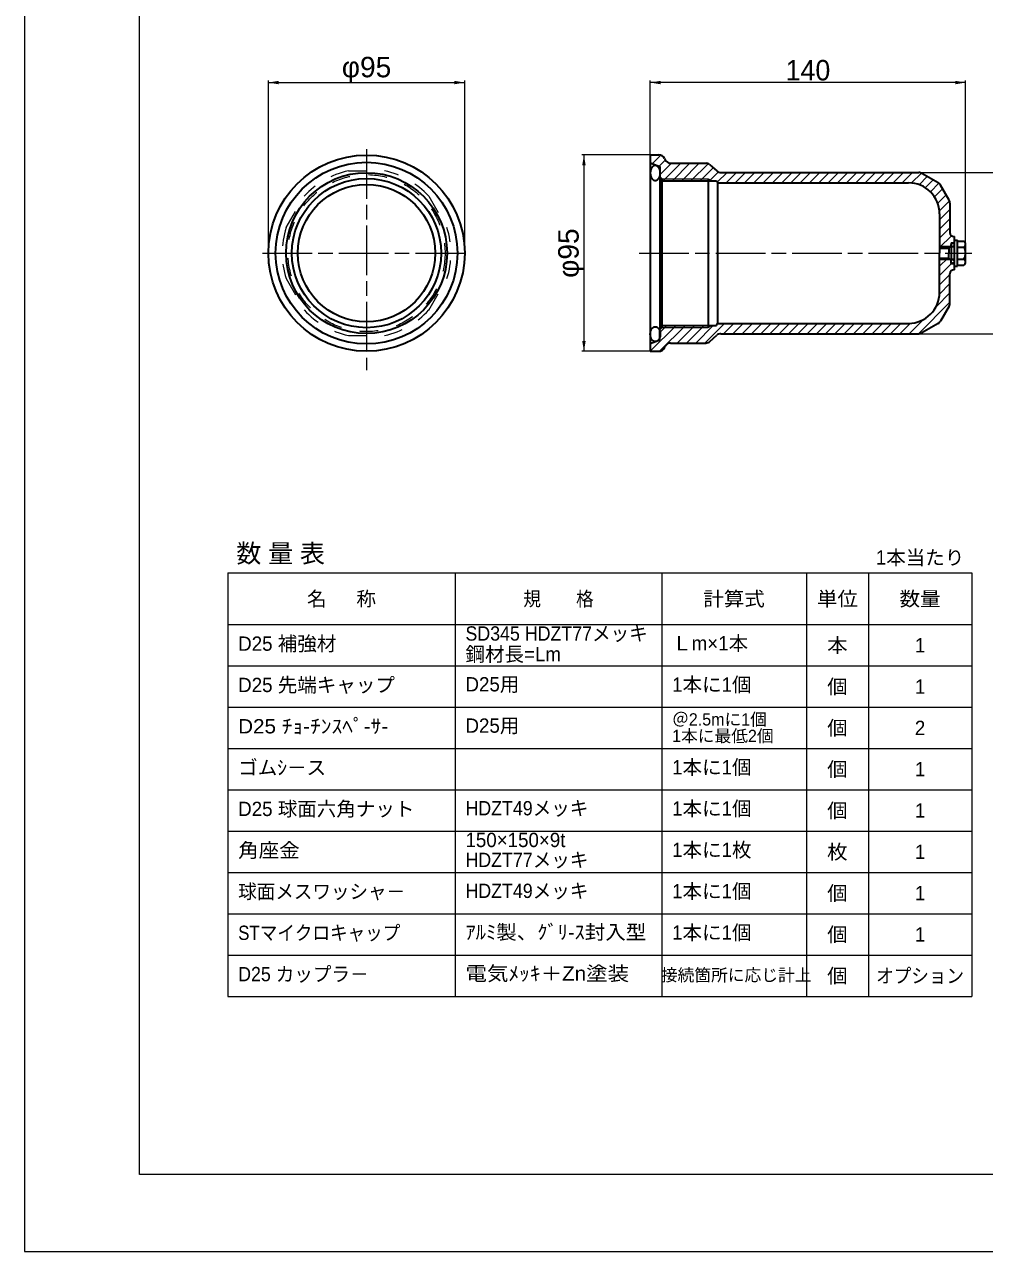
# Model space of a CAD drawing. Units: millimetres at full size, sheet at 1:2; some dimension numbers follow another scale. Extents: x 2064 to 3746, y 986 to 2174.
# Drawn here: x 2064 to 2528, y 986 to 1580 of the extents above; entities that cross this region are included whole.
import ezdxf
from ezdxf.enums import TextEntityAlignment as Align

# ---------------------------------------------------------------- set-up
doc = ezdxf.new("R2010")
doc.units = ezdxf.units.MM
doc.header["$LTSCALE"] = 2
doc.linetypes.add('CHAIN', pattern=[18.5, 12, -1.5, 3.5, -1.5])
doc.linetypes.add('USER1', pattern=[9, 4.5, -4.5])
for name, color, linetype, lineweight in [('1外形線', 7, 'Continuous', 35), ('2細い実線', 3, 'Continuous', 20), ('3隠れ線', 2, 'USER1', 13), ('4中心線', 1, 'CHAIN', 15), ('6寸法線', 4, 'Continuous', 13), ('7 枠・タイトル', 7, 'Continuous', 13), ('8 数量表', 7, 'Continuous', 13), ('Defpoints_2', 7, 'Continuous', 13)]:
    doc.layers.add(name, color=color, linetype=linetype, lineweight=lineweight)
doc.styles.add('ＭＳ Ｐゴシック', font='')
doc.styles.get('ＭＳ Ｐゴシック').set_extended_font_data('MS PGothic')

# ---------------------------------------------------------------- blocks, each defined once
blk = doc.blocks.new('filled_arrow')
at = {"color": 0, "linetype": 'Continuous', "lineweight": -2}
blk.add_solid([(7.5, 1.25), (0, 0), (7.5, -1.25)], dxfattribs=at)

msp = doc.modelspace()

# ---------------------------------------------------------------- linework, layer by layer
at = {"layer": '1外形線'}
for p, q in [((2366.576, 1516.84), (2370.724, 1516.84)), ((2366.576, 1516.84), (2366.576, 1505.536)), ((2366.576, 1516.84), (2366.576, 1505.536)), ((2373.408, 1515.181), (2373.75, 1514.497)), ((2366.576, 1513.013), (2371.178, 1511.338)), ((2371.178, 1511.338), (2371.178, 1506.336)), ((2376.434, 1512.838), (2393.459, 1512.838)), ((2395.435, 1512.096), (2398.731, 1509.113)), ((2366.576, 1505.536), (2366.576, 1425.633)), ((2371.178, 1506.336), (2372.178, 1505.336)), ((2371.178, 1506.336), (2371.178, 1469.323)), ((2372.178, 1505.336), (2372.178, 1504.335)), ((2372.178, 1504.335), (2396.319, 1504.335)), ((2372.178, 1504.335), (2372.178, 1469.323)), ((2394.586, 1505.336), (2394.586, 1433.31)), ((2396.319, 1504.335), (2398.588, 1504.335)), ((2398.588, 1504.335), (2399.165, 1503.335)), ((2399.165, 1503.337), (2491.588, 1503.337)), ((2399.165, 1503.335), (2399.165, 1435.311)), ((2400.744, 1508.337), (2496.536, 1508.337)), ((2505.892, 1503.399), (2498.036, 1507.935)), ((2511.186, 1495.033), (2506.99, 1502.301)), ((2511.588, 1493.533), (2511.588, 1479.337)), ((2506.588, 1488.337), (2506.588, 1469.337)), ((2512.188, 1474.337), (2513.588, 1474.337)), ((2512.188, 1474.337), (2512.188, 1465.809)), ((2513.588, 1477.337), (2513.588, 1464.309)), ((2513.597, 1475.587), (2515.197, 1475.587)), ((2515.197, 1463.087), (2515.197, 1475.587)), ((2515.197, 1475.11), (2518.397, 1475.11)), ((2519.197, 1465.007), (2519.197, 1473.667)), ((2371.178, 1471.324), (2371.178, 1434.311)), ((2372.178, 1469.323), (2372.178, 1434.311)), ((2513.597, 1472.337), (2506.588, 1472.337)), ((2506.588, 1471.724), (2511.075, 1471.724)), ((2506.588, 1450.309), (2506.588, 1469.309)), ((2511.075, 1471.724), (2512.188, 1472.837)), ((2511.075, 1471.724), (2511.075, 1469.337)), ((2511.075, 1466.923), (2511.075, 1469.309)), ((2515.197, 1472.223), (2518.397, 1472.223)), ((2506.588, 1466.923), (2511.075, 1466.923)), ((2511.688, 1466.309), (2506.588, 1466.309)), ((2513.597, 1466.309), (2506.588, 1466.309)), ((2511.075, 1466.923), (2512.188, 1465.809)), ((2512.188, 1464.309), (2512.188, 1465.809)), ((2512.188, 1464.309), (2513.588, 1464.309)), ((2513.588, 1464.309), (2513.588, 1461.309)), ((2513.597, 1463.087), (2515.197, 1463.087)), ((2515.197, 1466.45), (2518.397, 1466.45)), ((2515.197, 1463.563), (2518.397, 1463.563)), ((2511.588, 1445.113), (2511.588, 1459.309)), ((2511.186, 1443.613), (2506.99, 1436.345)), ((2371.178, 1434.311), (2371.178, 1432.31)), ((2371.178, 1432.31), (2372.178, 1433.31)), ((2371.178, 1427.308), (2371.178, 1432.31)), ((2372.178, 1434.311), (2372.178, 1433.31)), ((2372.178, 1434.311), (2396.319, 1434.311)), ((2396.319, 1434.311), (2398.588, 1434.311)), ((2398.588, 1434.311), (2399.165, 1435.311)), ((2399.165, 1435.309), (2491.588, 1435.309)), ((2505.892, 1435.247), (2498.036, 1430.711)), ((2366.576, 1425.633), (2371.178, 1427.308)), ((2366.576, 1425.633), (2366.576, 1421.806)), ((2376.434, 1425.808), (2393.459, 1425.808)), ((2395.435, 1426.55), (2398.731, 1429.533)), ((2400.744, 1430.309), (2496.536, 1430.309)), ((2366.576, 1421.806), (2370.724, 1421.806)), ((2373.408, 1423.465), (2373.75, 1424.149))]:
    msp.add_line(p, q, dxfattribs=at)
for points in [[(2368.996, 1511.705), (2368.877, 1511.7), (2368.758, 1511.687), (2368.64, 1511.666), (2368.523, 1511.636), (2368.408, 1511.597), (2368.293, 1511.549), (2368.18, 1511.494), (2368.07, 1511.43), (2367.96, 1511.359), (2367.855, 1511.28), (2367.75, 1511.192), (2367.65, 1511.097), (2367.554, 1510.996), (2367.46, 1510.888), (2367.369, 1510.772), (2367.283, 1510.65), (2367.202, 1510.522), (2367.124, 1510.389), (2367.05, 1510.249), (2366.982, 1510.104), (2366.919, 1509.955), (2366.86, 1509.802), (2366.807, 1509.644), (2366.759, 1509.482), (2366.715, 1509.318), (2366.679, 1509.149), (2366.647, 1508.98), (2366.621, 1508.807), (2366.601, 1508.633), (2366.586, 1508.458), (2366.576, 1508.282), (2366.574, 1508.105), (2366.576, 1507.928), (2366.586, 1507.752), (2366.601, 1507.576), (2366.621, 1507.402), (2366.647, 1507.23), (2366.679, 1507.06), (2366.715, 1506.892), (2366.759, 1506.727), (2366.807, 1506.565), (2366.86, 1506.408), (2366.919, 1506.255), (2366.982, 1506.105), (2367.05, 1505.961), (2367.124, 1505.821), (2367.202, 1505.687), (2367.283, 1505.56), (2367.369, 1505.438), (2367.46, 1505.322), (2367.554, 1505.213), (2367.651, 1505.112), (2367.751, 1505.017), (2367.855, 1504.93), (2367.96, 1504.851), (2368.07, 1504.779), (2368.18, 1504.715), (2368.293, 1504.66), (2368.408, 1504.613), (2368.524, 1504.574), (2368.64, 1504.544), (2368.758, 1504.523), (2368.877, 1504.51), (2368.996, 1504.505), (2369.115, 1504.51), (2369.233, 1504.523), (2369.351, 1504.544), (2369.468, 1504.574), (2369.585, 1504.613), (2369.699, 1504.66), (2369.812, 1504.715), (2369.923, 1504.779), (2370.031, 1504.851), (2370.138, 1504.93), (2370.241, 1505.017), (2370.342, 1505.112), (2370.439, 1505.213), (2370.533, 1505.322), (2370.622, 1505.438), (2370.709, 1505.56), (2370.791, 1505.687), (2370.869, 1505.821), (2370.941, 1505.961), (2371.01, 1506.105), (2371.074, 1506.255), (2371.132, 1506.408), (2371.185, 1506.565), (2371.234, 1506.728), (2371.276, 1506.892), (2371.314, 1507.06), (2371.346, 1507.23), (2371.372, 1507.403), (2371.392, 1507.576), (2371.407, 1507.752), (2371.415, 1507.928), (2371.418, 1508.105), (2371.415, 1508.282), (2371.407, 1508.458), (2371.392, 1508.633), (2371.372, 1508.807), (2371.345, 1508.98), (2371.314, 1509.149), (2371.276, 1509.318), (2371.234, 1509.482), (2371.185, 1509.644), (2371.132, 1509.802), (2371.074, 1509.955), (2371.01, 1510.105), (2370.941, 1510.249), (2370.868, 1510.389), (2370.791, 1510.523), (2370.708, 1510.65), (2370.622, 1510.772), (2370.533, 1510.888), (2370.439, 1510.996), (2370.342, 1511.097), (2370.241, 1511.192), (2370.138, 1511.28), (2370.031, 1511.359), (2369.923, 1511.43), (2369.812, 1511.494), (2369.699, 1511.549), (2369.585, 1511.597), (2369.468, 1511.636), (2369.351, 1511.666), (2369.233, 1511.687), (2369.115, 1511.7)], [(2368.998, 1426.491), (2368.879, 1426.496), (2368.76, 1426.509), (2368.643, 1426.53), (2368.526, 1426.56), (2368.41, 1426.599), (2368.295, 1426.647), (2368.182, 1426.701), (2368.072, 1426.766), (2367.962, 1426.837), (2367.857, 1426.916), (2367.753, 1427.004), (2367.653, 1427.098), (2367.556, 1427.199), (2367.462, 1427.308), (2367.372, 1427.424), (2367.285, 1427.546), (2367.204, 1427.673), (2367.126, 1427.807), (2367.052, 1427.947), (2366.984, 1428.091), (2366.921, 1428.241), (2366.862, 1428.394), (2366.809, 1428.552), (2366.761, 1428.714), (2366.718, 1428.878), (2366.681, 1429.046), (2366.649, 1429.216), (2366.623, 1429.389), (2366.603, 1429.562), (2366.588, 1429.738), (2366.579, 1429.914), (2366.576, 1430.091), (2366.579, 1430.268), (2366.588, 1430.444), (2366.603, 1430.62), (2366.623, 1430.793), (2366.649, 1430.966), (2366.681, 1431.136), (2366.718, 1431.304), (2366.761, 1431.468), (2366.809, 1431.63), (2366.862, 1431.787), (2366.921, 1431.941), (2366.984, 1432.091), (2367.052, 1432.235), (2367.126, 1432.375), (2367.204, 1432.509), (2367.285, 1432.636), (2367.371, 1432.758), (2367.462, 1432.874), (2367.556, 1432.983), (2367.653, 1433.084), (2367.753, 1433.178), (2367.857, 1433.266), (2367.962, 1433.345), (2368.072, 1433.416), (2368.182, 1433.481), (2368.295, 1433.535), (2368.41, 1433.583), (2368.525, 1433.622), (2368.642, 1433.652), (2368.76, 1433.673), (2368.879, 1433.686), (2368.998, 1433.691), (2369.117, 1433.686), (2369.235, 1433.673), (2369.353, 1433.652), (2369.47, 1433.622), (2369.587, 1433.583), (2369.701, 1433.535), (2369.814, 1433.481), (2369.925, 1433.416), (2370.033, 1433.345), (2370.14, 1433.266), (2370.243, 1433.179), (2370.344, 1433.084), (2370.441, 1432.983), (2370.535, 1432.874), (2370.624, 1432.758), (2370.71, 1432.636), (2370.793, 1432.509), (2370.871, 1432.375), (2370.943, 1432.235), (2371.012, 1432.091), (2371.076, 1431.941), (2371.134, 1431.788), (2371.187, 1431.631), (2371.236, 1431.468), (2371.278, 1431.304), (2371.316, 1431.136), (2371.348, 1430.966), (2371.374, 1430.793), (2371.394, 1430.62), (2371.409, 1430.444), (2371.417, 1430.268), (2371.42, 1430.091), (2371.417, 1429.914), (2371.409, 1429.738), (2371.394, 1429.563), (2371.374, 1429.389), (2371.348, 1429.216), (2371.316, 1429.047), (2371.278, 1428.878), (2371.236, 1428.714), (2371.188, 1428.552), (2371.134, 1428.394), (2371.076, 1428.241), (2371.012, 1428.091), (2370.943, 1427.947), (2370.871, 1427.807), (2370.793, 1427.673), (2370.711, 1427.546), (2370.624, 1427.424), (2370.535, 1427.308), (2370.441, 1427.2), (2370.344, 1427.098), (2370.243, 1427.004), (2370.14, 1426.916), (2370.034, 1426.837), (2369.925, 1426.766), (2369.815, 1426.701), (2369.701, 1426.647), (2369.587, 1426.599), (2369.47, 1426.56), (2369.353, 1426.53), (2369.235, 1426.509), (2369.117, 1426.496)]]:
    msp.add_lwpolyline(points, close=True, dxfattribs=at)
for radius in [47.5, 43.985, 38.95, 36.1, 33.25]:
    msp.add_circle((2229.249, 1469.323), radius, dxfattribs=at)
for centre, radius, start, end in [((2370.724, 1513.839), 3.001, 26.56505, 90), ((2376.434, 1515.839), 3.001, 206.56505, 270), ((2393.459, 1509.837), 3.001, 48.81408, 90), ((2400.744, 1511.338), 3.001, 227.85137, 270), ((2491.588, 1488.337), 15, 0, 90), ((2496.536, 1505.337), 3, 60, 90), ((2504.392, 1500.801), 3, 30, 60), ((2508.588, 1493.533), 3, 0, 30), ((2513.588, 1479.337), 2, 180, 270), ((2517.495, 1473.667), 1.702, 302.00461, 57.99539), ((2513.588, 1469.337), 5.608, 329.02089, 30.97911), ((2513.588, 1459.309), 2, 90, 180), ((2517.495, 1465.007), 1.702, 302.00461, 57.99539), ((2491.588, 1450.309), 15, 270, 0), ((2508.588, 1445.113), 3, 330, 0), ((2504.392, 1437.845), 3, 300, 330), ((2504.392, 1437.845), 3, 300, 330), ((2376.434, 1422.807), 3.001, 90, 153.43495), ((2393.459, 1428.809), 3.001, 270, 311.18592), ((2400.744, 1427.308), 3.001, 90, 132.14863), ((2496.536, 1433.309), 3, 270, 300), ((2370.724, 1424.807), 3.001, 270, 333.43495)]:
    msp.add_arc(centre, radius, start, end, dxfattribs=at)
for centre, major_axis in [((2512.91, 1473.32), (0, 1.016)), ((2512.91, 1465.326), (0, -1.016))]:
    msp.add_ellipse(centre, major_axis=major_axis, ratio=0.688699, dxfattribs=at)
at = {"layer": '2細い実線'}
for p, q in [((2366.576, 1516.08), (2367.336, 1516.84)), ((2367.62, 1512.633), (2371.672, 1516.686)), ((2370.912, 1511.435), (2373.828, 1514.351)), ((2371.178, 1507.211), (2376.805, 1512.838)), ((2372.792, 1504.335), (2381.295, 1512.838)), ((2377.283, 1504.335), (2385.786, 1512.838)), ((2381.773, 1504.335), (2390.276, 1512.838)), ((2386.263, 1504.335), (2394.557, 1512.63)), ((2390.753, 1504.335), (2397.051, 1510.633)), ((2372.178, 1505.336), (2394.586, 1505.336)), ((2394.586, 1505.336), (2396.319, 1504.335)), ((2395.243, 1504.335), (2399.51, 1508.602)), ((2399.007, 1503.609), (2403.735, 1508.337)), ((2403.225, 1503.337), (2408.225, 1508.337)), ((2407.715, 1503.337), (2412.715, 1508.337)), ((2412.205, 1503.337), (2417.205, 1508.337)), ((2416.695, 1503.337), (2421.695, 1508.337)), ((2421.185, 1503.337), (2426.185, 1508.337)), ((2425.675, 1503.337), (2430.675, 1508.337)), ((2430.165, 1503.337), (2435.165, 1508.337)), ((2434.656, 1503.337), (2439.656, 1508.337)), ((2439.146, 1503.337), (2444.146, 1508.337)), ((2443.636, 1503.337), (2448.636, 1508.337)), ((2448.126, 1503.337), (2453.126, 1508.337)), ((2452.616, 1503.337), (2457.616, 1508.337)), ((2457.106, 1503.337), (2462.106, 1508.337)), ((2461.596, 1503.337), (2466.596, 1508.337)), ((2466.087, 1503.337), (2471.087, 1508.337)), ((2470.577, 1503.337), (2475.577, 1508.337)), ((2475.067, 1503.337), (2480.067, 1508.337)), ((2479.557, 1503.337), (2484.557, 1508.337)), ((2484.047, 1503.337), (2489.047, 1508.337)), ((2488.537, 1503.337), (2493.537, 1508.337)), ((2492.964, 1503.273), (2497.764, 1508.074)), ((2496.641, 1502.46), (2500.622, 1506.441)), ((2499.654, 1500.983), (2503.469, 1504.798)), ((2502.15, 1498.989), (2506.287, 1503.126)), ((2504.164, 1496.513), (2508.074, 1500.423)), ((2505.663, 1493.522), (2509.718, 1497.577)), ((2506.509, 1489.878), (2511.346, 1494.714)), ((2506.588, 1485.467), (2511.588, 1490.467)), ((2506.588, 1480.977), (2511.588, 1485.977)), ((2506.588, 1476.487), (2511.588, 1481.487)), ((2506.588, 1471.996), (2512.355, 1477.763)), ((2513.419, 1474.337), (2513.588, 1474.506)), ((2510.806, 1471.724), (2512.188, 1473.106)), ((2510.495, 1466.923), (2506.588, 1463.016)), ((2512.372, 1464.309), (2506.588, 1458.526)), ((2511.588, 1459.036), (2506.588, 1454.036)), ((2511.588, 1450.056), (2504.869, 1443.336)), ((2511.588, 1454.546), (2506.568, 1449.525)), ((2511.588, 1445.566), (2496.332, 1430.309)), ((2379.1, 1434.311), (2366.596, 1421.806)), ((2383.59, 1434.311), (2371.111, 1421.831)), ((2374.61, 1434.311), (2371.178, 1430.879)), ((2372.178, 1433.31), (2394.586, 1433.31)), ((2388.08, 1434.311), (2379.577, 1425.808)), ((2392.57, 1434.311), (2384.068, 1425.808)), ((2397.061, 1434.311), (2388.558, 1425.808)), ((2402.549, 1435.309), (2393.048, 1425.808)), ((2394.586, 1433.31), (2396.319, 1434.311)), ((2407.039, 1435.309), (2402.039, 1430.309)), ((2411.53, 1435.309), (2406.53, 1430.309)), ((2416.02, 1435.309), (2411.02, 1430.309)), ((2420.51, 1435.309), (2415.51, 1430.309)), ((2425, 1435.309), (2420, 1430.309)), ((2429.49, 1435.309), (2424.49, 1430.309)), ((2433.98, 1435.309), (2428.98, 1430.309)), ((2438.47, 1435.309), (2433.47, 1430.309)), ((2442.96, 1435.309), (2437.96, 1430.309)), ((2447.451, 1435.309), (2442.451, 1430.309)), ((2451.941, 1435.309), (2446.941, 1430.309)), ((2456.431, 1435.309), (2451.431, 1430.309)), ((2460.921, 1435.309), (2455.921, 1430.309)), ((2465.411, 1435.309), (2460.411, 1430.309)), ((2469.901, 1435.309), (2464.901, 1430.309)), ((2474.391, 1435.309), (2469.391, 1430.309)), ((2478.882, 1435.309), (2473.882, 1430.309)), ((2483.372, 1435.309), (2478.372, 1430.309)), ((2487.862, 1435.309), (2482.862, 1430.309)), ((2492.372, 1435.33), (2487.352, 1430.309)), ((2498.561, 1437.029), (2491.842, 1430.309)), ((2507.171, 1436.658), (2505.58, 1435.067))]:
    msp.add_line(p, q, dxfattribs=at)
at = {"layer": '3隠れ線'}
for p, q in [((2220.49, 1509.223), (2238.008, 1509.223)), ((2190.315, 1481.687), (2199.074, 1496.858)), ((2259.423, 1496.858), (2268.182, 1481.687)), ((2190.315, 1456.958), (2199.074, 1441.787)), ((2259.423, 1441.787), (2268.182, 1456.958)), ((2220.49, 1429.423), (2238.008, 1429.423))]:
    msp.add_line(p, q, dxfattribs=at)
msp.add_circle((2229.249, 1469.323), 38, dxfattribs=at)
for start, end in [(102.38088, 137.61918), (42.3808, 77.61909), (162.38079, 197.61918), (342.38081, 17.61919), (222.38079, 257.61909), (282.38088, 317.61918)]:
    msp.add_arc((2229.249, 1469.323), 40.85, start, end, dxfattribs=at)
at = {"layer": '4中心線'}
for p, q in [((2229.249, 1519.673), (2229.249, 1412.686)), ((2178.899, 1469.323), (2279.598, 1469.323)), ((2361.257, 1469.323), (2522.25, 1469.323))]:
    msp.add_line(p, q, dxfattribs=at)
at = {"layer": '6寸法線'}
for p, q in [((2181.749, 1469.385), (2181.749, 1552.896)), ((2181.749, 1551.896), (2276.749, 1551.896)), ((2276.749, 1469.386), (2276.749, 1552.896)), ((2366.576, 1516.902), (2366.576, 1552.896)), ((2519.197, 1551.896), (2366.576, 1551.896)), ((2519.197, 1469.386), (2519.197, 1552.896)), ((2366.514, 1516.84), (2333.462, 1516.84)), ((2334.462, 1516.84), (2334.462, 1421.806)), ((2496.598, 1508.337), (2550.516, 1508.337)), ((2496.598, 1430.309), (2550.516, 1430.309)), ((2366.514, 1421.806), (2333.462, 1421.806))]:
    msp.add_line(p, q, dxfattribs=at)
at = {"layer": '7 枠・タイトル'}
for p, q in [((2119.392, 1023.214), (2119.392, 2136.767)), ((3690.088, 1023.214), (2119.392, 1023.214))]:
    msp.add_line(p, q, dxfattribs=at)
at = {"layer": '8 数量表'}
for p, q in [((2162.131, 1314.461), (2162.131, 1109.461)), ((2162.131, 1314.461), (2522.131, 1314.461)), ((2272.131, 1314.461), (2272.131, 1109.461)), ((2372.131, 1314.461), (2372.131, 1109.461)), ((2442.131, 1314.461), (2442.131, 1109.461)), ((2472.131, 1314.461), (2472.131, 1109.461)), ((2522.131, 1314.461), (2522.131, 1109.461)), ((2162.131, 1289.461), (2522.131, 1289.461)), ((2162.131, 1269.461), (2522.131, 1269.461)), ((2162.131, 1249.461), (2522.131, 1249.461)), ((2162.131, 1229.461), (2522.131, 1229.461)), ((2162.131, 1209.461), (2522.131, 1209.461)), ((2162.131, 1189.461), (2522.131, 1189.461)), ((2162.131, 1169.461), (2522.131, 1169.461)), ((2162.131, 1169.461), (2522.131, 1169.461)), ((2162.131, 1149.461), (2522.131, 1149.461)), ((2162.131, 1149.461), (2522.131, 1149.461)), ((2162.131, 1129.461), (2522.131, 1129.461)), ((2162.131, 1129.461), (2522.131, 1129.461)), ((2162.131, 1109.461), (2522.131, 1109.461)), ((2162.131, 1109.461), (2522.131, 1109.461))]:
    msp.add_line(p, q, dxfattribs=at)
at = {"layer": 'Defpoints_2'}
msp.add_lwpolyline([(2063.74, 985.99), (3745.74, 985.99), (3745.74, 2173.99), (2063.74, 2173.99)], close=True, dxfattribs=at)

# ---------------------------------------------------------------- block references
at = {"layer": '6寸法線', "xscale": 0.667, "yscale": 0.667}
for p in [(2181.749, 1551.896), (2366.576, 1551.896)]:
    msp.add_blockref('filled_arrow', p, dxfattribs=at)
for p, rotation in [((2276.749, 1551.896), 180), ((2519.197, 1551.896), 180), ((2334.462, 1516.84), 270), ((2334.462, 1421.806), 90)]:
    msp.add_blockref('filled_arrow', p, dxfattribs=dict(at, rotation=rotation))

# ---------------------------------------------------------------- texts
at = {"layer": '6寸法線', "style": 'ＭＳ Ｐゴシック', "width": 1.05}
msp.add_text('φ95', height=9.897, dxfattribs=at).set_placement((2229.249, 1559.401), align=Align.MIDDLE_CENTER)
at = {"layer": '6寸法線', "style": 'ＭＳ Ｐゴシック'}
msp.add_text('140', height=9.897, dxfattribs=at).set_placement((2442.887, 1557.896), align=Align.MIDDLE_CENTER)
at = {"layer": '6寸法線', "style": 'ＭＳ Ｐゴシック', "width": 1.05}
msp.add_text('φ95', height=9.897, rotation=90, dxfattribs=at).set_placement((2326.957, 1469.323), align=Align.MIDDLE_CENTER)
at = {"layer": '8 数量表', "style": 'ＭＳ Ｐゴシック'}
for s, height, p in [('数 量 表', 8.908, (2166.204, 1316.829)), ('D25 補強材', 6.928, (2167.131, 1274.72)), ('Ｌm×1本', 6.928, (2377.131, 1274.881)), ('鋼材長=Lm', 6.928, (2277.131, 1269.632)), ('D25 先端キャップ', 6.928, (2167.131, 1254.72)), ('D25用', 6.928, (2277.131, 1255.041)), ('1本に1個', 6.928, (2377.131, 1254.881)), ('D25用', 6.928, (2277.131, 1235.041)), ('＠2.5mに1個', 5.938, (2377.131, 1238.846)), ('1本に最低2個', 5.938, (2377.131, 1230.822)), ('ゴムｼ－ス', 6.928, (2167.131, 1214.72)), ('1本に1個', 6.928, (2377.131, 1214.881)), ('D25 球面六角ナット', 6.928, (2167.131, 1194.72)), ('1本に1個', 6.928, (2377.131, 1194.881)), ('150×150×9t', 6.928, (2277.131, 1179.682)), ('1本に1枚', 6.928, (2377.131, 1174.881)), ('1本に1個', 6.928, (2377.131, 1154.881)), ('1本に1個', 6.928, (2377.131, 1134.881)), ('接続箇所に応じ計上', 5.938, (2371.691, 1115.071))]:
    msp.add_text(s, height=height, dxfattribs=at).set_placement(p, align=Align.BOTTOM_LEFT)
for s, p in [('1本当たり', (2497.131, 1321.961)), ('名\u3000  称', (2217.131, 1301.961)), ('1', (2497.131, 1279.461)), ('1', (2497.131, 1259.461)), ('2', (2497.131, 1239.461)), ('1', (2497.131, 1219.461)), ('1', (2497.131, 1199.461)), ('1', (2497.131, 1179.461)), ('1', (2497.131, 1159.461)), ('1', (2497.131, 1139.461))]:
    msp.add_text(s, height=6.928, dxfattribs=at).set_placement(p, align=Align.MIDDLE_CENTER)
for s, width, p in [('規\u3000\u3000格', 0.9, (2322.131, 1301.961)), ('計算式', 1.05, (2407.131, 1301.961)), ('単位', 1.05, (2457.131, 1301.961)), ('数量', 1.05, (2497.131, 1301.961)), ('本', 1.05, (2457.131, 1279.461)), ('個', 1.05, (2457.131, 1259.461)), ('個', 1.05, (2457.131, 1239.461)), ('個', 1.05, (2457.131, 1219.461)), ('個', 1.05, (2457.131, 1199.461)), ('枚', 1.05, (2457.131, 1179.461)), ('個', 1.05, (2457.131, 1159.461)), ('個', 1.05, (2457.131, 1159.461)), ('個', 1.05, (2457.131, 1139.461)), ('個', 1.05, (2457.131, 1119.461)), ('オプション', 0.9, (2497.131, 1119.461))]:
    msp.add_text(s, height=6.928, dxfattribs=dict(at, width=width)).set_placement(p, align=Align.MIDDLE_CENTER)
for s, width, p in [('SD345 HDZT77メッキ', 0.95, (2277.131, 1279.632)), ('D25 ﾁｮ-ﾁﾝｽﾍﾟ-ｻ-', 1.1, (2167.131, 1234.72)), ('HDZT49メッキ', 0.95, (2277.131, 1195.041)), ('角座金', 1.05, (2167.131, 1174.72)), ('HDZT77メッキ', 0.95, (2277.131, 1170.005)), ('球面メスワッシャ－', 0.95, (2167.131, 1154.72)), ('HDZT49メッキ', 0.95, (2277.131, 1155.041)), ('STマイクロキャップ', 0.9, (2167.131, 1134.72)), ('ｱﾙﾐ製、ｸﾞﾘ-ｽ封入型', 1.05, (2277.131, 1135.041)), ('D25 カップラ－', 0.95, (2167.131, 1114.72)), ('電気ﾒｯｷ＋Zn塗装', 1.1, (2277.131, 1115.041))]:
    msp.add_text(s, height=6.928, dxfattribs=dict(at, width=width)).set_placement(p, align=Align.BOTTOM_LEFT)

doc.saveas('drawing.dxf')
